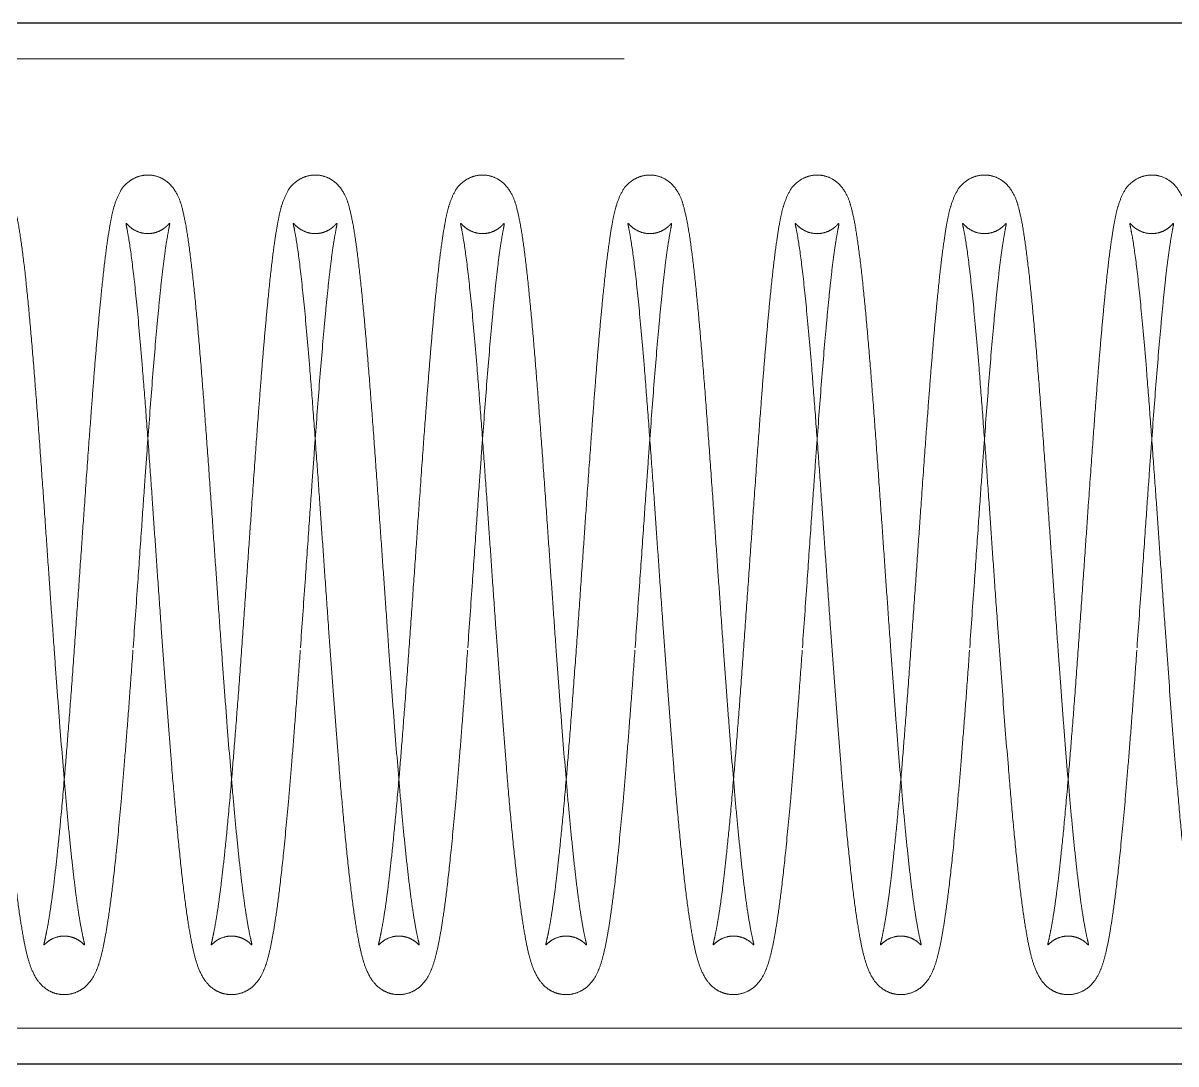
# Model space of a CAD drawing. Header units: millimetres. Extents: x 122 to 2816, y -707 to 556.
# Drawn here: x 669.014 to 669.909, y 294.084 to 294.892 of the extents above; entities that cross this region are included whole.
import ezdxf

# ---------------------------------------------------------------- set-up
doc = ezdxf.new("R2010")
doc.units = ezdxf.units.MM
doc.linetypes.add('HIDDEN', pattern=[1.905, 1.27, -0.635])

msp = doc.modelspace()

# ---------------------------------------------------------------- linework, layer by layer
at = {"color": 7, "linetype": 'Continuous', "lineweight": 25}
for p, q in [((671.29484, 294.892474), (668.781408, 294.892474)), ((668.781408, 294.084292), (671.29484, 294.084292))]:
    msp.add_line(p, q, dxfattribs=at)
at = {"color": 7, "linetype": 'HIDDEN', "lineweight": 18}
for p, q in [((671.385383, 294.864747), (668.780934, 294.864747)), ((668.780779, 294.112019), (671.385383, 294.112019))]:
    msp.add_line(p, q, dxfattribs=at)
for points, knots in [([(669.053835, 294.41069), (669.052908, 294.39785), (669.051127, 294.373184), (669.048507, 294.339353), (669.045819, 294.305998), (669.043078, 294.275094), (669.0404, 294.248343), (669.038179, 294.228313), (669.036227, 294.212919), (669.034438, 294.200647), (669.032794, 294.190859), (669.031177, 294.182842), (669.030141, 294.178205), (669.029605, 294.176086), (669.030897, 294.177613), (669.035059, 294.181097), (669.041093, 294.183396), (669.047354, 294.183776), (669.052864, 294.18254), (669.05806, 294.17978), (669.060584, 294.177294), (669.061653, 294.1763), (669.061251, 294.17822), (669.059775, 294.184605), (669.057579, 294.196351), (669.055265, 294.21184), (669.052996, 294.230024), (669.05078, 294.250272), (669.048574, 294.272421), (669.045675, 294.304389), (669.042794, 294.340049), (669.039943, 294.377438), (669.037768, 294.407471), (669.035591, 294.438165), (669.033304, 294.470615), (669.030999, 294.503811), (669.028548, 294.538954), (669.02596, 294.574504), (669.023409, 294.608656), (669.020837, 294.640541), (669.018214, 294.669968), (669.015567, 294.696636), (669.01281, 294.719206), (669.010173, 294.736686), (669.007408, 294.748901), (669.005125, 294.756744), (669.000133, 294.765595), (668.993841, 294.771021), (668.986407, 294.774261), (668.978491, 294.774751), (668.971004, 294.772836), (668.962471, 294.767223), (668.958502, 294.76077), (668.95485, 294.751942), (668.952757, 294.743258), (668.951111, 294.734676), (668.949097, 294.722007), (668.946709, 294.703323), (668.94445, 294.681813), (668.942346, 294.659466), (668.940496, 294.638238), (668.938661, 294.615632), (668.936666, 294.589473), (668.934253, 294.556967), (668.931727, 294.521376), (668.929184, 294.484634), (668.926653, 294.4486), (668.924887, 294.423679), (668.923967, 294.41069)], [0, 0, 0, 0, 0.020869, 0.0400914, 0.0575338, 0.0805696, 0.0998205, 0.1153113, 0.1292296, 0.1423068, 0.1544945, 0.1662731, 0.1797291, 0.1950172, 0.2029058, 0.2105699, 0.2178349, 0.223463, 0.228115, 0.2317051, 0.2384724, 0.2492082, 0.2632376, 0.278829, 0.2960043, 0.3133131, 0.3299958, 0.3461075, 0.3618035, 0.3775414, 0.4093354, 0.4254071, 0.4404082, 0.4584209, 0.4746143, 0.4920885, 0.5115075, 0.5318226, 0.5520536, 0.5723373, 0.5930757, 0.6144186, 0.6365678, 0.6579895, 0.6772233, 0.6904651, 0.7042118, 0.7113326, 0.717716, 0.7231924, 0.7287203, 0.7351473, 0.7497892, 0.7640157, 0.7756212, 0.7856108, 0.8025332, 0.8217243, 0.8423437, 0.8574487, 0.8721344, 0.8863412, 0.9012201, 0.9199851, 0.9426954, 0.9600064, 0.9791543, 1, 1, 1, 1]), ([(669.183703, 294.41069), (669.182776, 294.39785), (669.180995, 294.373184), (669.178375, 294.339353), (669.175687, 294.305998), (669.172946, 294.275094), (669.170268, 294.248343), (669.168047, 294.228313), (669.166095, 294.212919), (669.164306, 294.200647), (669.162662, 294.190859), (669.161045, 294.182842), (669.160009, 294.178205), (669.159473, 294.176086), (669.160765, 294.177613), (669.164927, 294.181097), (669.170961, 294.183396), (669.177222, 294.183776), (669.182732, 294.18254), (669.187928, 294.17978), (669.190452, 294.177294), (669.191521, 294.1763), (669.191119, 294.17822), (669.189643, 294.184605), (669.187447, 294.196351), (669.185133, 294.21184), (669.182864, 294.230024), (669.180648, 294.250272), (669.178442, 294.272421), (669.175543, 294.304389), (669.172662, 294.340049), (669.169811, 294.377438), (669.167636, 294.407471), (669.165459, 294.438165), (669.163172, 294.470615), (669.160867, 294.503811), (669.158416, 294.538954), (669.155828, 294.574504), (669.153277, 294.608656), (669.150705, 294.640541), (669.148082, 294.669968), (669.145435, 294.696636), (669.142678, 294.719206), (669.140041, 294.736686), (669.137276, 294.748901), (669.134993, 294.756744), (669.130001, 294.765595), (669.123709, 294.771021), (669.116275, 294.774261), (669.108359, 294.774751), (669.100872, 294.772836), (669.092339, 294.767223), (669.08837, 294.76077), (669.084718, 294.751942), (669.082625, 294.743258), (669.080979, 294.734676), (669.078965, 294.722007), (669.076577, 294.703323), (669.074318, 294.681813), (669.072214, 294.659466), (669.070364, 294.638238), (669.068529, 294.615632), (669.066534, 294.589473), (669.064121, 294.556967), (669.061595, 294.521376), (669.059052, 294.484634), (669.056521, 294.4486), (669.054755, 294.423679), (669.053835, 294.41069)], [0, 0, 0, 0, 0.020869, 0.0400914, 0.0575338, 0.0805696, 0.0998205, 0.1153113, 0.1292296, 0.1423068, 0.1544945, 0.1662731, 0.1797291, 0.1950172, 0.2029058, 0.2105699, 0.2178349, 0.223463, 0.228115, 0.2317051, 0.2384724, 0.2492082, 0.2632376, 0.278829, 0.2960043, 0.3133131, 0.3299958, 0.3461075, 0.3618035, 0.3775414, 0.4093354, 0.4254071, 0.4404082, 0.4584209, 0.4746143, 0.4920885, 0.5115075, 0.5318226, 0.5520536, 0.5723373, 0.5930757, 0.6144186, 0.6365678, 0.6579895, 0.6772233, 0.6904651, 0.7042118, 0.7113326, 0.717716, 0.7231924, 0.7287203, 0.7351473, 0.7497892, 0.7640157, 0.7756212, 0.7856108, 0.8025332, 0.8217243, 0.8423437, 0.8574487, 0.8721344, 0.8863412, 0.9012201, 0.9199851, 0.9426954, 0.9600064, 0.9791543, 1, 1, 1, 1]), ([(669.313571, 294.41069), (669.312644, 294.39785), (669.310863, 294.373184), (669.308243, 294.339353), (669.305555, 294.305998), (669.302814, 294.275094), (669.300136, 294.248343), (669.297915, 294.228313), (669.295963, 294.212919), (669.294174, 294.200647), (669.29253, 294.190859), (669.290913, 294.182842), (669.289877, 294.178205), (669.289341, 294.176086), (669.290633, 294.177613), (669.294795, 294.181097), (669.300829, 294.183396), (669.30709, 294.183776), (669.3126, 294.18254), (669.317796, 294.17978), (669.32032, 294.177294), (669.321389, 294.1763), (669.320987, 294.17822), (669.319511, 294.184605), (669.317315, 294.196351), (669.315001, 294.21184), (669.312732, 294.230024), (669.310516, 294.250272), (669.30831, 294.272421), (669.305411, 294.304389), (669.30253, 294.340049), (669.299679, 294.377438), (669.297504, 294.407471), (669.295327, 294.438165), (669.29304, 294.470615), (669.290736, 294.503811), (669.288284, 294.538954), (669.285696, 294.574504), (669.283145, 294.608656), (669.280573, 294.640541), (669.27795, 294.669968), (669.275303, 294.696636), (669.272546, 294.719206), (669.269909, 294.736686), (669.267144, 294.748901), (669.264861, 294.756744), (669.259869, 294.765595), (669.253577, 294.771021), (669.246143, 294.774261), (669.238227, 294.774751), (669.23074, 294.772836), (669.222207, 294.767223), (669.218238, 294.76077), (669.214586, 294.751942), (669.212493, 294.743258), (669.210847, 294.734676), (669.208833, 294.722007), (669.206445, 294.703323), (669.204186, 294.681813), (669.202082, 294.659466), (669.200232, 294.638238), (669.198397, 294.615632), (669.196402, 294.589473), (669.193989, 294.556967), (669.191463, 294.521376), (669.18892, 294.484634), (669.186389, 294.4486), (669.184623, 294.423679), (669.183703, 294.41069)], [0, 0, 0, 0, 0.020869, 0.0400914, 0.0575338, 0.0805696, 0.0998205, 0.1153113, 0.1292296, 0.1423068, 0.1544945, 0.1662731, 0.1797291, 0.1950172, 0.2029058, 0.2105699, 0.2178349, 0.223463, 0.228115, 0.2317051, 0.2384724, 0.2492082, 0.2632376, 0.278829, 0.2960043, 0.3133131, 0.3299958, 0.3461075, 0.3618035, 0.3775414, 0.4093354, 0.4254071, 0.4404082, 0.4584209, 0.4746143, 0.4920885, 0.5115075, 0.5318226, 0.5520536, 0.5723373, 0.5930757, 0.6144186, 0.6365678, 0.6579895, 0.6772233, 0.6904651, 0.7042118, 0.7113326, 0.717716, 0.7231924, 0.7287203, 0.7351473, 0.7497892, 0.7640157, 0.7756212, 0.7856108, 0.8025332, 0.8217243, 0.8423437, 0.8574487, 0.8721344, 0.8863412, 0.9012201, 0.9199851, 0.9426954, 0.9600064, 0.9791543, 1, 1, 1, 1]), ([(669.443439, 294.41069), (669.442512, 294.39785), (669.440731, 294.373184), (669.438111, 294.339353), (669.435423, 294.305998), (669.432682, 294.275094), (669.430004, 294.248343), (669.427783, 294.228313), (669.425831, 294.212919), (669.424042, 294.200647), (669.422398, 294.190859), (669.420781, 294.182842), (669.419745, 294.178205), (669.419209, 294.176086), (669.420501, 294.177613), (669.424663, 294.181097), (669.430697, 294.183396), (669.436958, 294.183776), (669.442468, 294.18254), (669.447664, 294.17978), (669.450189, 294.177294), (669.451257, 294.1763), (669.450855, 294.17822), (669.449379, 294.184605), (669.447183, 294.196351), (669.444869, 294.21184), (669.4426, 294.230024), (669.440384, 294.250272), (669.438178, 294.272421), (669.435279, 294.304389), (669.432398, 294.340049), (669.429547, 294.377438), (669.427372, 294.407471), (669.425195, 294.438165), (669.422908, 294.470615), (669.420604, 294.503811), (669.418152, 294.538954), (669.415564, 294.574504), (669.413013, 294.608656), (669.410441, 294.640541), (669.407818, 294.669968), (669.405171, 294.696636), (669.402414, 294.719206), (669.399777, 294.736686), (669.397012, 294.748901), (669.394729, 294.756744), (669.389737, 294.765595), (669.383445, 294.771021), (669.376011, 294.774261), (669.368095, 294.774751), (669.360608, 294.772836), (669.352075, 294.767223), (669.348106, 294.76077), (669.344454, 294.751942), (669.342361, 294.743258), (669.340715, 294.734676), (669.338701, 294.722007), (669.336313, 294.703323), (669.334054, 294.681813), (669.33195, 294.659466), (669.3301, 294.638238), (669.328265, 294.615632), (669.32627, 294.589473), (669.323857, 294.556967), (669.321331, 294.521376), (669.318788, 294.484634), (669.316257, 294.4486), (669.314491, 294.423679), (669.313571, 294.41069)], [0, 0, 0, 0, 0.020869, 0.0400914, 0.0575338, 0.0805696, 0.0998205, 0.1153113, 0.1292296, 0.1423068, 0.1544945, 0.1662731, 0.1797291, 0.1950172, 0.2029058, 0.2105699, 0.2178349, 0.223463, 0.228115, 0.2317051, 0.2384724, 0.2492082, 0.2632376, 0.278829, 0.2960043, 0.3133131, 0.3299958, 0.3461075, 0.3618035, 0.3775414, 0.4093354, 0.4254071, 0.4404082, 0.4584209, 0.4746143, 0.4920885, 0.5115075, 0.5318226, 0.5520536, 0.5723373, 0.5930757, 0.6144186, 0.6365678, 0.6579895, 0.6772233, 0.6904651, 0.7042118, 0.7113326, 0.717716, 0.7231924, 0.7287203, 0.7351473, 0.7497892, 0.7640157, 0.7756212, 0.7856108, 0.8025332, 0.8217243, 0.8423437, 0.8574487, 0.8721344, 0.8863412, 0.9012201, 0.9199851, 0.9426954, 0.9600064, 0.9791543, 1, 1, 1, 1]), ([(669.573307, 294.41069), (669.57238, 294.39785), (669.570599, 294.373184), (669.567979, 294.339353), (669.565291, 294.305998), (669.56255, 294.275094), (669.559872, 294.248343), (669.557651, 294.228313), (669.555699, 294.212919), (669.55391, 294.200647), (669.552266, 294.190859), (669.550649, 294.182842), (669.549613, 294.178205), (669.549077, 294.176086), (669.550369, 294.177613), (669.554531, 294.181097), (669.560565, 294.183396), (669.566826, 294.183776), (669.572336, 294.18254), (669.577532, 294.17978), (669.580057, 294.177294), (669.581125, 294.1763), (669.580723, 294.17822), (669.579247, 294.184605), (669.577051, 294.196351), (669.574737, 294.21184), (669.572468, 294.230024), (669.570252, 294.250272), (669.568046, 294.272421), (669.565147, 294.304389), (669.562266, 294.340049), (669.559415, 294.377438), (669.55724, 294.407471), (669.555063, 294.438165), (669.552776, 294.470615), (669.550472, 294.503811), (669.54802, 294.538954), (669.545432, 294.574504), (669.542881, 294.608656), (669.540309, 294.640541), (669.537686, 294.669968), (669.535039, 294.696636), (669.532282, 294.719206), (669.529645, 294.736686), (669.52688, 294.748901), (669.524597, 294.756744), (669.519605, 294.765595), (669.513313, 294.771021), (669.505879, 294.774261), (669.497963, 294.774751), (669.490476, 294.772836), (669.481943, 294.767223), (669.477974, 294.76077), (669.474322, 294.751942), (669.472229, 294.743258), (669.470583, 294.734676), (669.468569, 294.722007), (669.466181, 294.703323), (669.463922, 294.681813), (669.461818, 294.659466), (669.459968, 294.638238), (669.458133, 294.615632), (669.456138, 294.589473), (669.453725, 294.556967), (669.451199, 294.521376), (669.448656, 294.484634), (669.446125, 294.4486), (669.444359, 294.423679), (669.443439, 294.41069)], [0, 0, 0, 0, 0.020869, 0.0400914, 0.0575338, 0.0805696, 0.0998205, 0.1153113, 0.1292296, 0.1423068, 0.1544945, 0.1662731, 0.1797291, 0.1950172, 0.2029058, 0.2105699, 0.2178349, 0.223463, 0.228115, 0.2317051, 0.2384724, 0.2492082, 0.2632376, 0.278829, 0.2960043, 0.3133131, 0.3299958, 0.3461075, 0.3618035, 0.3775414, 0.4093354, 0.4254071, 0.4404082, 0.4584209, 0.4746143, 0.4920885, 0.5115075, 0.5318226, 0.5520536, 0.5723373, 0.5930757, 0.6144186, 0.6365678, 0.6579895, 0.6772233, 0.6904651, 0.7042118, 0.7113326, 0.717716, 0.7231924, 0.7287203, 0.7351473, 0.7497892, 0.7640157, 0.7756212, 0.7856108, 0.8025332, 0.8217243, 0.8423437, 0.8574487, 0.8721344, 0.8863412, 0.9012201, 0.9199851, 0.9426954, 0.9600064, 0.9791543, 1, 1, 1, 1]), ([(669.703175, 294.41069), (669.702248, 294.39785), (669.700467, 294.373184), (669.697847, 294.339353), (669.695159, 294.305998), (669.692418, 294.275094), (669.68974, 294.248343), (669.687519, 294.228313), (669.685567, 294.212919), (669.683778, 294.200647), (669.682134, 294.190859), (669.680517, 294.182842), (669.679481, 294.178205), (669.678945, 294.176086), (669.680237, 294.177613), (669.684399, 294.181097), (669.690433, 294.183396), (669.696694, 294.183776), (669.702204, 294.18254), (669.7074, 294.17978), (669.709925, 294.177294), (669.710993, 294.1763), (669.710591, 294.17822), (669.709115, 294.184605), (669.706919, 294.196351), (669.704605, 294.21184), (669.702336, 294.230024), (669.70012, 294.250272), (669.697914, 294.272421), (669.695015, 294.304389), (669.692134, 294.340049), (669.689283, 294.377438), (669.687108, 294.407471), (669.684931, 294.438165), (669.682644, 294.470615), (669.68034, 294.503811), (669.677888, 294.538954), (669.6753, 294.574504), (669.672749, 294.608656), (669.670177, 294.640541), (669.667554, 294.669968), (669.664907, 294.696636), (669.66215, 294.719206), (669.659513, 294.736686), (669.656748, 294.748901), (669.654465, 294.756744), (669.649473, 294.765595), (669.643181, 294.771021), (669.635747, 294.774261), (669.627831, 294.774751), (669.620344, 294.772836), (669.611811, 294.767223), (669.607842, 294.76077), (669.60419, 294.751942), (669.602097, 294.743258), (669.600451, 294.734676), (669.598437, 294.722007), (669.596049, 294.703323), (669.59379, 294.681813), (669.591686, 294.659466), (669.589836, 294.638238), (669.588001, 294.615632), (669.586006, 294.589473), (669.583593, 294.556967), (669.581067, 294.521376), (669.578524, 294.484634), (669.575993, 294.4486), (669.574227, 294.423679), (669.573307, 294.41069)], [0, 0, 0, 0, 0.020869, 0.0400914, 0.0575338, 0.0805696, 0.0998205, 0.1153113, 0.1292296, 0.1423068, 0.1544945, 0.1662731, 0.1797291, 0.1950172, 0.2029058, 0.2105699, 0.2178349, 0.223463, 0.228115, 0.2317051, 0.2384724, 0.2492082, 0.2632376, 0.278829, 0.2960043, 0.3133131, 0.3299958, 0.3461075, 0.3618035, 0.3775414, 0.4093354, 0.4254071, 0.4404082, 0.4584209, 0.4746143, 0.4920885, 0.5115075, 0.5318226, 0.5520536, 0.5723373, 0.5930757, 0.6144186, 0.6365678, 0.6579895, 0.6772233, 0.6904651, 0.7042118, 0.7113326, 0.717716, 0.7231924, 0.7287203, 0.7351473, 0.7497892, 0.7640157, 0.7756212, 0.7856108, 0.8025332, 0.8217243, 0.8423437, 0.8574487, 0.8721344, 0.8863412, 0.9012201, 0.9199851, 0.9426954, 0.9600064, 0.9791543, 1, 1, 1, 1]), ([(669.833043, 294.41069), (669.832116, 294.39785), (669.830335, 294.373184), (669.827716, 294.339353), (669.825027, 294.305998), (669.822286, 294.275094), (669.819608, 294.248343), (669.817387, 294.228313), (669.815435, 294.212919), (669.813646, 294.200647), (669.812002, 294.190859), (669.810385, 294.182842), (669.80935, 294.178205), (669.808813, 294.176086), (669.810105, 294.177613), (669.814267, 294.181097), (669.820301, 294.183396), (669.826562, 294.183776), (669.832072, 294.18254), (669.837268, 294.17978), (669.839793, 294.177294), (669.840861, 294.1763), (669.840459, 294.17822), (669.838983, 294.184605), (669.836787, 294.196351), (669.834473, 294.21184), (669.832204, 294.230024), (669.829988, 294.250272), (669.827782, 294.272421), (669.824883, 294.304389), (669.822002, 294.340049), (669.819151, 294.377438), (669.816976, 294.407471), (669.814799, 294.438165), (669.812512, 294.470615), (669.810208, 294.503811), (669.807756, 294.538954), (669.805168, 294.574504), (669.802617, 294.608656), (669.800045, 294.640541), (669.797422, 294.669968), (669.794775, 294.696636), (669.792018, 294.719206), (669.789381, 294.736686), (669.786616, 294.748901), (669.784333, 294.756744), (669.779341, 294.765595), (669.77305, 294.771021), (669.765615, 294.774261), (669.757699, 294.774751), (669.750212, 294.772836), (669.741679, 294.767223), (669.73771, 294.76077), (669.734058, 294.751942), (669.731965, 294.743258), (669.730319, 294.734676), (669.728305, 294.722007), (669.725917, 294.703323), (669.723658, 294.681813), (669.721554, 294.659466), (669.719704, 294.638238), (669.717869, 294.615632), (669.715874, 294.589473), (669.713461, 294.556967), (669.710935, 294.521376), (669.708392, 294.484634), (669.705861, 294.4486), (669.704095, 294.423679), (669.703175, 294.41069)], [0, 0, 0, 0, 0.020869, 0.0400914, 0.0575338, 0.0805696, 0.0998205, 0.1153113, 0.1292296, 0.1423068, 0.1544945, 0.1662731, 0.1797291, 0.1950172, 0.2029058, 0.2105699, 0.2178349, 0.223463, 0.228115, 0.2317051, 0.2384724, 0.2492082, 0.2632376, 0.278829, 0.2960043, 0.3133131, 0.3299958, 0.3461075, 0.3618035, 0.3775414, 0.4093354, 0.4254071, 0.4404082, 0.4584209, 0.4746143, 0.4920885, 0.5115075, 0.5318226, 0.5520536, 0.5723373, 0.5930757, 0.6144186, 0.6365678, 0.6579895, 0.6772233, 0.6904651, 0.7042118, 0.7113326, 0.717716, 0.7231924, 0.7287203, 0.7351473, 0.7497892, 0.7640157, 0.7756212, 0.7856108, 0.8025332, 0.8217243, 0.8423437, 0.8574487, 0.8721344, 0.8863412, 0.9012201, 0.9199851, 0.9426954, 0.9600064, 0.9791543, 1, 1, 1, 1]), ([(669.94765, 294.396476), (669.947426, 294.399548), (669.946401, 294.413601), (669.944668, 294.438193), (669.94238, 294.470607), (669.940076, 294.503813), (669.937624, 294.538954), (669.935036, 294.574504), (669.932485, 294.608656), (669.929913, 294.640541), (669.92729, 294.669968), (669.924643, 294.696636), (669.921886, 294.719206), (669.919249, 294.736686), (669.916484, 294.748901), (669.914201, 294.756744), (669.909209, 294.765595), (669.902918, 294.771021), (669.895483, 294.774261), (669.887567, 294.774751), (669.88008, 294.772836), (669.871547, 294.767223), (669.867578, 294.76077), (669.863926, 294.751942), (669.861833, 294.743258), (669.860187, 294.734676), (669.858173, 294.722007), (669.855785, 294.703323), (669.853526, 294.681813), (669.851422, 294.659466), (669.849572, 294.638238), (669.847737, 294.615632), (669.845742, 294.589473), (669.843329, 294.556967), (669.840803, 294.521376), (669.83826, 294.484634), (669.835729, 294.4486), (669.833963, 294.423679), (669.833043, 294.41069)], [0, 0, 0, 0, 0.008923, 0.0408248, 0.0695044, 0.1004525, 0.1348449, 0.1708244, 0.206655, 0.2425789, 0.279308, 0.3171078, 0.3563356, 0.3942751, 0.4283394, 0.4517916, 0.4761379, 0.4887495, 0.500055, 0.5097541, 0.5195443, 0.530927, 0.5568588, 0.5820549, 0.6026092, 0.6203014, 0.6502721, 0.6842611, 0.7207794, 0.7475315, 0.7735409, 0.7987021, 0.8250538, 0.8582879, 0.8985095, 0.9291685, 0.9630807, 1, 1, 1, 1]), ([(668.969304, 294.407432), (668.970506, 294.424389), (668.972729, 294.45576), (668.975757, 294.49917), (668.978194, 294.534196), (668.9809, 294.571521), (668.983993, 294.612948), (668.987098, 294.649984), (668.989623, 294.676645), (668.991556, 294.695234), (668.993546, 294.711566), (668.995532, 294.725015), (668.997186, 294.733772), (668.997845, 294.737172), (668.997495, 294.737015), (668.995712, 294.735102), (668.993932, 294.733464), (668.990473, 294.731154), (668.985557, 294.729281), (668.979153, 294.728749), (668.97277, 294.73016), (668.967148, 294.733498), (668.964258, 294.736768), (668.963894, 294.737079), (668.963645, 294.73671), (668.964246, 294.734076), (668.966138, 294.724226), (668.969, 294.704346), (668.972624, 294.669964), (668.976104, 294.630403), (668.979169, 294.590843), (668.981764, 294.555691), (668.984189, 294.521818), (668.986415, 294.489621), (668.988694, 294.457006), (668.991611, 294.415706), (668.995121, 294.366657), (668.998832, 294.31951), (669.002095, 294.281092), (669.005062, 294.250216), (669.008097, 294.222319), (669.011065, 294.199468), (669.013963, 294.181994), (669.016309, 294.170479), (669.019523, 294.159186), (669.023932, 294.149925), (669.029675, 294.143351), (669.036732, 294.139576), (669.042895, 294.138004), (669.049607, 294.13802), (669.05735, 294.140629), (669.062412, 294.144391), (669.067649, 294.150269), (669.071112, 294.157462), (669.073523, 294.164806), (669.075904, 294.174427), (669.078059, 294.185744), (669.080405, 294.20048), (669.08317, 294.221383), (669.086428, 294.25119), (669.089525, 294.283806), (669.092203, 294.315639), (669.094421, 294.343437), (669.09678, 294.374235), (669.098361, 294.39617), (669.099172, 294.407432)], [0, 0, 0, 0, 0.0270992, 0.0501351, 0.069032, 0.0841293, 0.112846, 0.142604, 0.1581783, 0.1743291, 0.1911715, 0.2085914, 0.2251007, 0.240022, 0.2529454, 0.257732, 0.2613091, 0.2644084, 0.2684462, 0.2731131, 0.279039, 0.285741, 0.2924943, 0.2993542, 0.3062387, 0.3199227, 0.3334524, 0.3617405, 0.392095, 0.4235514, 0.4447707, 0.4656806, 0.4844313, 0.5008358, 0.5176178, 0.5363771, 0.566532, 0.5968439, 0.6171981, 0.6383094, 0.6600458, 0.6817904, 0.7009416, 0.7173039, 0.7306404, 0.7463503, 0.7601505, 0.7652168, 0.7696946, 0.7751261, 0.7815429, 0.7882505, 0.7949562, 0.8080698, 0.8212092, 0.8345786, 0.8482561, 0.8633823, 0.8825148, 0.9056937, 0.9330711, 0.9482407, 0.9644658, 0.981755, 1, 1, 1, 1]), ([(669.099172, 294.407432), (669.100374, 294.424389), (669.102597, 294.45576), (669.105625, 294.49917), (669.108062, 294.534196), (669.110768, 294.571521), (669.113861, 294.612948), (669.116966, 294.649984), (669.119491, 294.676645), (669.121424, 294.695234), (669.123414, 294.711566), (669.1254, 294.725015), (669.127054, 294.733772), (669.127713, 294.737172), (669.127363, 294.737015), (669.12558, 294.735102), (669.1238, 294.733464), (669.120341, 294.731154), (669.115425, 294.729281), (669.109021, 294.728749), (669.102638, 294.73016), (669.097016, 294.733498), (669.094126, 294.736768), (669.093762, 294.737079), (669.093513, 294.73671), (669.094114, 294.734076), (669.096006, 294.724226), (669.098868, 294.704346), (669.102492, 294.669964), (669.105972, 294.630403), (669.109037, 294.590843), (669.111632, 294.555691), (669.114057, 294.521818), (669.116283, 294.489621), (669.118562, 294.457006), (669.121479, 294.415706), (669.124989, 294.366657), (669.1287, 294.31951), (669.131963, 294.281092), (669.13493, 294.250216), (669.137965, 294.222319), (669.140933, 294.199468), (669.143831, 294.181994), (669.146177, 294.170479), (669.149391, 294.159186), (669.1538, 294.149925), (669.159543, 294.143351), (669.1666, 294.139576), (669.172763, 294.138004), (669.179475, 294.13802), (669.187218, 294.140629), (669.19228, 294.144391), (669.197517, 294.150269), (669.20098, 294.157462), (669.203391, 294.164806), (669.205772, 294.174427), (669.207927, 294.185744), (669.210273, 294.20048), (669.213038, 294.221383), (669.216296, 294.25119), (669.219393, 294.283806), (669.222071, 294.315639), (669.224289, 294.343437), (669.226648, 294.374235), (669.228229, 294.39617), (669.22904, 294.407432)], [0, 0, 0, 0, 0.0270992, 0.0501351, 0.069032, 0.0841293, 0.112846, 0.142604, 0.1581783, 0.1743291, 0.1911715, 0.2085914, 0.2251007, 0.240022, 0.2529454, 0.257732, 0.2613091, 0.2644084, 0.2684462, 0.2731131, 0.279039, 0.285741, 0.2924943, 0.2993542, 0.3062387, 0.3199227, 0.3334524, 0.3617405, 0.392095, 0.4235514, 0.4447707, 0.4656806, 0.4844313, 0.5008358, 0.5176178, 0.5363771, 0.566532, 0.5968439, 0.6171981, 0.6383094, 0.6600458, 0.6817904, 0.7009416, 0.7173039, 0.7306404, 0.7463503, 0.7601505, 0.7652168, 0.7696946, 0.7751261, 0.7815429, 0.7882505, 0.7949562, 0.8080698, 0.8212092, 0.8345786, 0.8482561, 0.8633823, 0.8825148, 0.9056937, 0.9330711, 0.9482407, 0.9644658, 0.981755, 1, 1, 1, 1]), ([(669.22904, 294.407432), (669.230242, 294.424389), (669.232465, 294.45576), (669.235493, 294.49917), (669.23793, 294.534196), (669.240636, 294.571521), (669.243729, 294.612948), (669.246834, 294.649984), (669.249359, 294.676645), (669.251292, 294.695234), (669.253282, 294.711566), (669.255268, 294.725015), (669.256922, 294.733772), (669.257581, 294.737172), (669.257231, 294.737015), (669.255448, 294.735102), (669.253668, 294.733464), (669.250209, 294.731154), (669.245293, 294.729281), (669.238889, 294.728749), (669.232506, 294.73016), (669.226884, 294.733498), (669.223994, 294.736768), (669.22363, 294.737079), (669.223381, 294.73671), (669.223982, 294.734076), (669.225874, 294.724226), (669.228736, 294.704346), (669.23236, 294.669964), (669.23584, 294.630403), (669.238905, 294.590843), (669.2415, 294.555691), (669.243925, 294.521818), (669.246151, 294.489621), (669.24843, 294.457006), (669.251347, 294.415706), (669.254857, 294.366657), (669.258568, 294.31951), (669.261831, 294.281092), (669.264798, 294.250216), (669.267833, 294.222319), (669.270801, 294.199468), (669.273699, 294.181994), (669.276045, 294.170479), (669.279259, 294.159186), (669.283668, 294.149925), (669.289411, 294.143351), (669.296468, 294.139576), (669.302631, 294.138004), (669.309343, 294.13802), (669.317086, 294.140629), (669.322148, 294.144391), (669.327385, 294.150269), (669.330848, 294.157462), (669.333259, 294.164806), (669.33564, 294.174427), (669.337795, 294.185744), (669.340141, 294.20048), (669.342907, 294.221383), (669.346164, 294.25119), (669.349261, 294.283806), (669.351939, 294.315639), (669.354157, 294.343437), (669.356516, 294.374235), (669.358097, 294.39617), (669.358908, 294.407432)], [0, 0, 0, 0, 0.0270992, 0.0501351, 0.069032, 0.0841293, 0.112846, 0.142604, 0.1581783, 0.1743291, 0.1911715, 0.2085914, 0.2251007, 0.240022, 0.2529454, 0.257732, 0.2613091, 0.2644084, 0.2684462, 0.2731131, 0.279039, 0.285741, 0.2924943, 0.2993542, 0.3062387, 0.3199227, 0.3334524, 0.3617405, 0.392095, 0.4235514, 0.4447707, 0.4656806, 0.4844313, 0.5008358, 0.5176178, 0.5363771, 0.566532, 0.5968439, 0.6171981, 0.6383094, 0.6600458, 0.6817904, 0.7009416, 0.7173039, 0.7306404, 0.7463503, 0.7601505, 0.7652168, 0.7696946, 0.7751261, 0.7815429, 0.7882505, 0.7949562, 0.8080698, 0.8212092, 0.8345786, 0.8482561, 0.8633823, 0.8825148, 0.9056937, 0.9330711, 0.9482407, 0.9644658, 0.981755, 1, 1, 1, 1]), ([(669.358908, 294.407432), (669.36011, 294.424389), (669.362333, 294.45576), (669.365361, 294.49917), (669.367798, 294.534196), (669.370504, 294.571521), (669.373597, 294.612948), (669.376702, 294.649984), (669.379227, 294.676645), (669.38116, 294.695234), (669.38315, 294.711566), (669.385136, 294.725015), (669.38679, 294.733772), (669.387449, 294.737172), (669.387099, 294.737015), (669.385316, 294.735102), (669.383536, 294.733464), (669.380077, 294.731154), (669.375161, 294.729281), (669.368757, 294.728749), (669.362374, 294.73016), (669.356752, 294.733498), (669.353862, 294.736768), (669.353498, 294.737079), (669.353249, 294.73671), (669.35385, 294.734076), (669.355742, 294.724226), (669.358604, 294.704346), (669.362228, 294.669964), (669.365708, 294.630403), (669.368773, 294.590843), (669.371368, 294.555691), (669.373793, 294.521818), (669.376019, 294.489621), (669.378298, 294.457006), (669.381215, 294.415706), (669.384725, 294.366657), (669.388437, 294.31951), (669.391699, 294.281092), (669.394666, 294.250216), (669.397701, 294.222319), (669.400669, 294.199468), (669.403568, 294.181994), (669.405913, 294.170479), (669.409127, 294.159186), (669.413536, 294.149925), (669.419279, 294.143351), (669.426336, 294.139576), (669.432499, 294.138004), (669.439211, 294.13802), (669.446954, 294.140629), (669.452016, 294.144391), (669.457253, 294.150269), (669.460716, 294.157462), (669.463127, 294.164806), (669.465508, 294.174427), (669.467663, 294.185744), (669.470009, 294.20048), (669.472775, 294.221383), (669.476032, 294.25119), (669.479129, 294.283806), (669.481807, 294.315639), (669.484025, 294.343437), (669.486384, 294.374235), (669.487965, 294.39617), (669.488776, 294.407432)], [0, 0, 0, 0, 0.0270992, 0.0501351, 0.069032, 0.0841293, 0.112846, 0.142604, 0.1581783, 0.1743291, 0.1911715, 0.2085914, 0.2251007, 0.240022, 0.2529454, 0.257732, 0.2613091, 0.2644084, 0.2684462, 0.2731131, 0.279039, 0.285741, 0.2924943, 0.2993542, 0.3062387, 0.3199227, 0.3334524, 0.3617405, 0.392095, 0.4235514, 0.4447707, 0.4656806, 0.4844313, 0.5008358, 0.5176178, 0.5363771, 0.566532, 0.5968439, 0.6171981, 0.6383094, 0.6600458, 0.6817904, 0.7009416, 0.7173039, 0.7306404, 0.7463503, 0.7601505, 0.7652168, 0.7696946, 0.7751261, 0.7815429, 0.7882505, 0.7949562, 0.8080698, 0.8212092, 0.8345786, 0.8482561, 0.8633823, 0.8825148, 0.9056937, 0.9330711, 0.9482407, 0.9644658, 0.981755, 1, 1, 1, 1]), ([(669.488776, 294.407432), (669.489978, 294.424389), (669.492201, 294.45576), (669.495229, 294.49917), (669.497666, 294.534196), (669.500372, 294.571521), (669.503465, 294.612948), (669.50657, 294.649984), (669.509095, 294.676645), (669.511028, 294.695234), (669.513018, 294.711566), (669.515004, 294.725015), (669.516658, 294.733772), (669.517317, 294.737172), (669.516967, 294.737015), (669.515184, 294.735102), (669.513404, 294.733464), (669.509945, 294.731154), (669.505029, 294.729281), (669.498625, 294.728749), (669.492242, 294.73016), (669.48662, 294.733498), (669.48373, 294.736768), (669.483366, 294.737079), (669.483117, 294.73671), (669.483718, 294.734076), (669.48561, 294.724226), (669.488472, 294.704346), (669.492096, 294.669964), (669.495577, 294.630403), (669.498641, 294.590843), (669.501236, 294.555691), (669.503661, 294.521818), (669.505887, 294.489621), (669.508166, 294.457006), (669.511083, 294.415706), (669.514593, 294.366657), (669.518305, 294.31951), (669.521567, 294.281092), (669.524534, 294.250216), (669.527569, 294.222319), (669.530537, 294.199468), (669.533436, 294.181994), (669.535781, 294.170479), (669.538995, 294.159186), (669.543404, 294.149925), (669.549147, 294.143351), (669.556204, 294.139576), (669.562367, 294.138004), (669.569079, 294.13802), (669.576822, 294.140629), (669.581884, 294.144391), (669.587121, 294.150269), (669.590584, 294.157462), (669.592995, 294.164806), (669.595376, 294.174427), (669.597531, 294.185744), (669.599877, 294.20048), (669.602643, 294.221383), (669.6059, 294.25119), (669.608997, 294.283806), (669.611675, 294.315639), (669.613893, 294.343437), (669.616252, 294.374235), (669.617833, 294.39617), (669.618644, 294.407432)], [0, 0, 0, 0, 0.0270992, 0.0501351, 0.069032, 0.0841293, 0.112846, 0.142604, 0.1581783, 0.1743291, 0.1911715, 0.2085914, 0.2251007, 0.240022, 0.2529454, 0.257732, 0.2613091, 0.2644084, 0.2684462, 0.2731131, 0.279039, 0.285741, 0.2924943, 0.2993542, 0.3062387, 0.3199227, 0.3334524, 0.3617405, 0.392095, 0.4235514, 0.4447707, 0.4656806, 0.4844313, 0.5008358, 0.5176178, 0.5363771, 0.566532, 0.5968439, 0.6171981, 0.6383094, 0.6600458, 0.6817904, 0.7009416, 0.7173039, 0.7306404, 0.7463503, 0.7601505, 0.7652168, 0.7696946, 0.7751261, 0.7815429, 0.7882505, 0.7949562, 0.8080698, 0.8212092, 0.8345786, 0.8482561, 0.8633823, 0.8825148, 0.9056937, 0.9330711, 0.9482407, 0.9644658, 0.981755, 1, 1, 1, 1]), ([(669.618644, 294.407432), (669.619846, 294.424389), (669.622069, 294.45576), (669.625098, 294.49917), (669.627534, 294.534196), (669.63024, 294.571521), (669.633333, 294.612948), (669.636438, 294.649984), (669.638963, 294.676645), (669.640896, 294.695234), (669.642886, 294.711566), (669.644872, 294.725015), (669.646526, 294.733772), (669.647185, 294.737172), (669.646835, 294.737015), (669.645052, 294.735102), (669.643272, 294.733464), (669.639813, 294.731154), (669.634897, 294.729281), (669.628493, 294.728749), (669.62211, 294.73016), (669.616488, 294.733498), (669.613598, 294.736768), (669.613234, 294.737079), (669.612985, 294.73671), (669.613586, 294.734076), (669.615479, 294.724226), (669.61834, 294.704346), (669.621964, 294.669964), (669.625445, 294.630403), (669.628509, 294.590843), (669.631104, 294.555691), (669.633529, 294.521818), (669.635755, 294.489621), (669.638034, 294.457006), (669.640951, 294.415706), (669.644461, 294.366657), (669.648173, 294.31951), (669.651435, 294.281092), (669.654402, 294.250216), (669.657437, 294.222319), (669.660405, 294.199468), (669.663304, 294.181994), (669.665649, 294.170479), (669.668863, 294.159186), (669.673272, 294.149925), (669.679015, 294.143351), (669.686072, 294.139576), (669.692235, 294.138004), (669.698947, 294.13802), (669.70669, 294.140629), (669.711752, 294.144391), (669.716989, 294.150269), (669.720452, 294.157462), (669.722863, 294.164806), (669.725244, 294.174427), (669.727399, 294.185744), (669.729745, 294.20048), (669.732511, 294.221383), (669.735768, 294.25119), (669.738865, 294.283806), (669.741543, 294.315639), (669.743761, 294.343437), (669.74612, 294.374235), (669.747701, 294.39617), (669.748512, 294.407432)], [0, 0, 0, 0, 0.0270992, 0.0501351, 0.069032, 0.0841293, 0.112846, 0.142604, 0.1581783, 0.1743291, 0.1911715, 0.2085914, 0.2251007, 0.240022, 0.2529454, 0.257732, 0.2613091, 0.2644084, 0.2684462, 0.2731131, 0.279039, 0.285741, 0.2924943, 0.2993542, 0.3062387, 0.3199227, 0.3334524, 0.3617405, 0.392095, 0.4235514, 0.4447707, 0.4656806, 0.4844313, 0.5008358, 0.5176178, 0.5363771, 0.566532, 0.5968439, 0.6171981, 0.6383094, 0.6600458, 0.6817904, 0.7009416, 0.7173039, 0.7306404, 0.7463503, 0.7601505, 0.7652168, 0.7696946, 0.7751261, 0.7815429, 0.7882505, 0.7949562, 0.8080698, 0.8212092, 0.8345786, 0.8482561, 0.8633823, 0.8825148, 0.9056937, 0.9330711, 0.9482407, 0.9644658, 0.981755, 1, 1, 1, 1]), ([(669.748512, 294.407432), (669.749714, 294.424389), (669.751937, 294.45576), (669.754966, 294.49917), (669.757402, 294.534196), (669.760108, 294.571521), (669.763201, 294.612948), (669.766306, 294.649984), (669.768831, 294.676645), (669.770764, 294.695234), (669.772754, 294.711566), (669.77474, 294.725015), (669.776394, 294.733772), (669.777053, 294.737172), (669.776703, 294.737015), (669.77492, 294.735102), (669.77314, 294.733464), (669.769681, 294.731154), (669.764765, 294.729281), (669.758361, 294.728749), (669.751978, 294.73016), (669.746356, 294.733498), (669.743466, 294.736768), (669.743102, 294.737079), (669.742853, 294.73671), (669.743454, 294.734076), (669.745347, 294.724226), (669.748208, 294.704346), (669.751832, 294.669964), (669.755313, 294.630403), (669.758377, 294.590843), (669.760972, 294.555691), (669.763397, 294.521818), (669.765623, 294.489621), (669.767902, 294.457006), (669.770819, 294.415706), (669.774329, 294.366657), (669.778041, 294.31951), (669.781303, 294.281092), (669.78427, 294.250216), (669.787305, 294.222319), (669.790273, 294.199468), (669.793172, 294.181994), (669.795517, 294.170479), (669.798731, 294.159186), (669.80314, 294.149925), (669.808883, 294.143351), (669.81594, 294.139576), (669.822103, 294.138004), (669.828815, 294.13802), (669.836558, 294.140629), (669.84162, 294.144391), (669.846857, 294.150269), (669.85032, 294.157462), (669.852731, 294.164806), (669.855112, 294.174427), (669.857267, 294.185744), (669.859613, 294.20048), (669.862379, 294.221383), (669.865636, 294.25119), (669.868733, 294.283806), (669.871411, 294.315639), (669.873629, 294.343437), (669.875988, 294.374235), (669.877569, 294.39617), (669.87838, 294.407432)], [0, 0, 0, 0, 0.0270992, 0.0501351, 0.069032, 0.0841293, 0.112846, 0.142604, 0.1581783, 0.1743291, 0.1911715, 0.2085914, 0.2251007, 0.240022, 0.2529454, 0.257732, 0.2613091, 0.2644084, 0.2684462, 0.2731131, 0.279039, 0.285741, 0.2924943, 0.2993542, 0.3062387, 0.3199227, 0.3334524, 0.3617405, 0.392095, 0.4235514, 0.4447707, 0.4656806, 0.4844313, 0.5008358, 0.5176178, 0.5363771, 0.566532, 0.5968439, 0.6171981, 0.6383094, 0.6600458, 0.6817904, 0.7009416, 0.7173039, 0.7306404, 0.7463503, 0.7601505, 0.7652168, 0.7696946, 0.7751261, 0.7815429, 0.7882505, 0.7949562, 0.8080698, 0.8212092, 0.8345786, 0.8482561, 0.8633823, 0.8825148, 0.9056937, 0.9330711, 0.9482407, 0.9644658, 0.981755, 1, 1, 1, 1]), ([(669.87838, 294.407432), (669.879582, 294.424389), (669.881805, 294.45576), (669.884834, 294.49917), (669.88727, 294.534196), (669.889976, 294.571521), (669.893069, 294.612948), (669.896174, 294.649984), (669.898699, 294.676645), (669.900632, 294.695234), (669.902622, 294.711566), (669.904608, 294.725015), (669.906262, 294.733772), (669.906921, 294.737172), (669.906571, 294.737015), (669.904788, 294.735102), (669.903008, 294.733464), (669.899549, 294.731154), (669.894633, 294.729281), (669.888229, 294.728749), (669.881846, 294.73016), (669.876224, 294.733498), (669.873334, 294.736768), (669.87297, 294.737079), (669.872721, 294.73671), (669.873322, 294.734076), (669.875215, 294.724226), (669.878076, 294.704346), (669.8817, 294.669964), (669.885181, 294.630403), (669.888245, 294.590843), (669.89084, 294.555691), (669.893265, 294.521818), (669.895491, 294.489621), (669.89777, 294.457006), (669.900687, 294.415706), (669.904197, 294.366657), (669.907909, 294.31951), (669.911171, 294.281092), (669.914138, 294.250216), (669.917173, 294.222319), (669.920141, 294.199468), (669.92304, 294.181995), (669.925383, 294.170475), (669.928606, 294.159196), (669.932979, 294.149881), (669.938818, 294.143456), (669.945128, 294.139801), (669.948181, 294.139132), (669.949176, 294.138915)], [0, 0, 0, 0, 0.0353008, 0.0653085, 0.0899247, 0.1095912, 0.1469991, 0.1857634, 0.2060513, 0.2270902, 0.2490299, 0.271722, 0.2932279, 0.3126652, 0.3294998, 0.3357351, 0.3403949, 0.3444322, 0.349692, 0.3557713, 0.3634908, 0.3722211, 0.3810184, 0.3899544, 0.3989224, 0.416748, 0.4343725, 0.471222, 0.5107633, 0.5517401, 0.5793815, 0.6066198, 0.6310455, 0.6524148, 0.6742759, 0.6987128, 0.7379941, 0.77748, 0.8039944, 0.8314951, 0.85981, 0.8881357, 0.9130831, 0.9343975, 0.9517703, 0.9722347, 0.9902116, 0.9968112, 1, 1, 1, 1])]:
    msp.add_open_spline(points, degree=3, knots=knots, dxfattribs=at)

doc.saveas('drawing.dxf')
